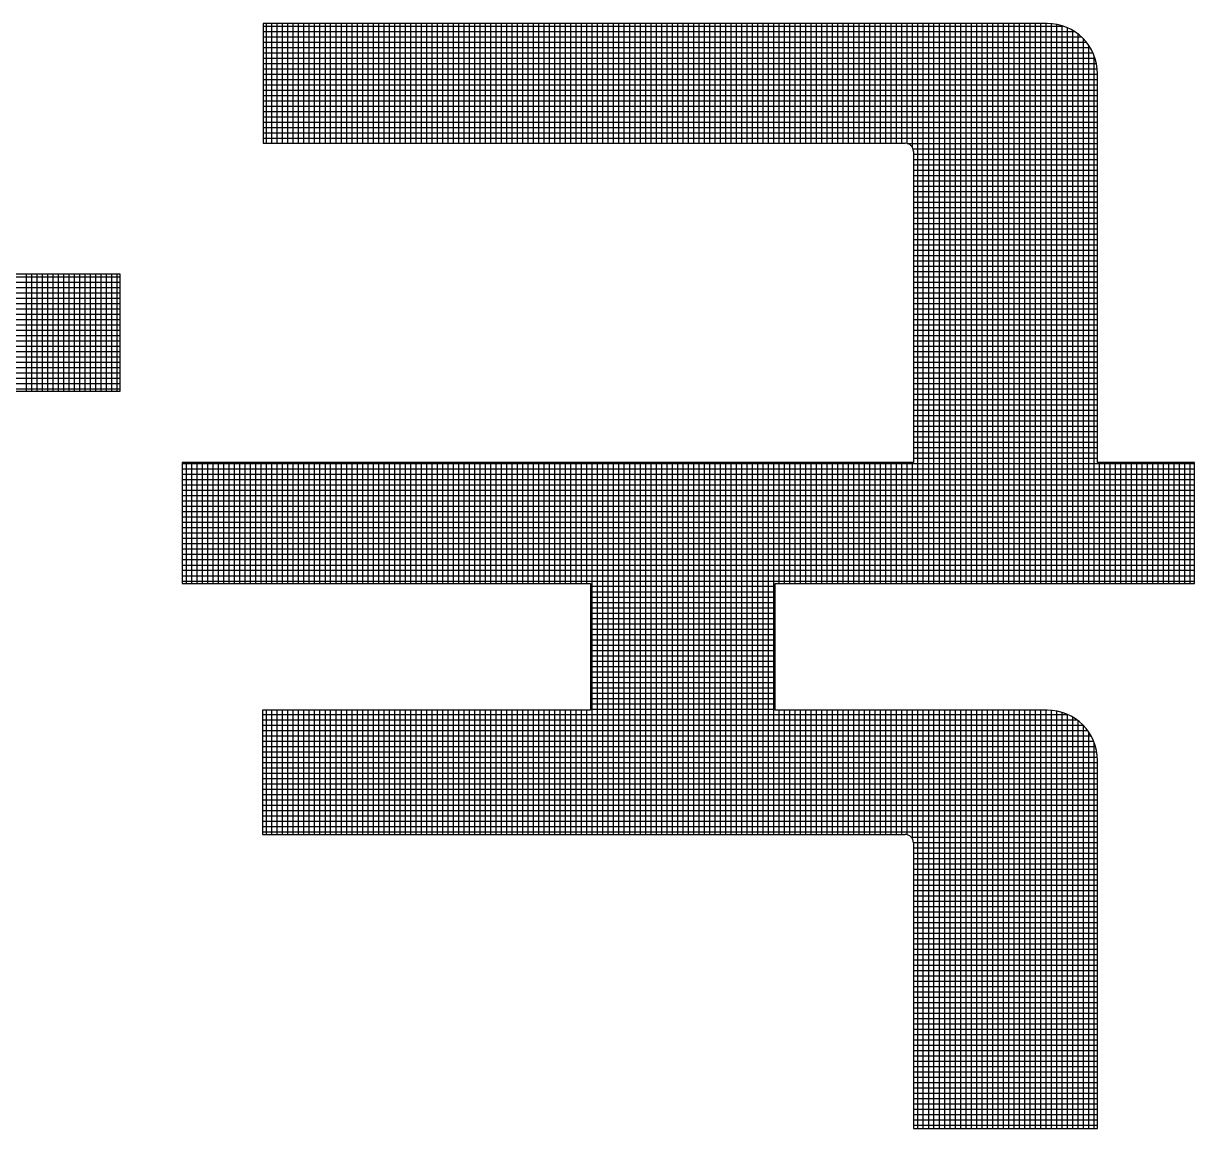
# Model space of a CAD drawing. Header units: inches. Extents: x 0 to 841, y 0 to 594.
# Drawn here: x 707.125 to 710.934, y 102.36 to 105.956 of the extents above; entities that cross this region are included whole.
import ezdxf

# ---------------------------------------------------------------- set-up
doc = ezdxf.new("R2010")
doc.units = ezdxf.units.IN
doc.header["$MEASUREMENT"] = 0
doc.layers.add('BG 한국지역난방기술주식회사 CI', color=7, linetype='Continuous')

msp = doc.modelspace()

# ---------------------------------------------------------------- linework, layer by layer
at = {"layer": 'BG 한국지역난방기술주식회사 CI', "color": 7, "linetype": 'Continuous', "lineweight": 25}
for p, q in [((707.9047, 105.9561), (707.9047, 105.5663)), ((710.4546, 105.9561), (707.9047, 105.9561)), ((707.9047, 105.9475), (710.5069, 105.9475)), ((707.9047, 105.9302), (710.5431, 105.9302)), ((707.9161, 105.5663), (707.9161, 105.9561)), ((707.9334, 105.5663), (707.9334, 105.9561)), ((707.9508, 105.5663), (707.9508, 105.9561)), ((707.9682, 105.5663), (707.9682, 105.9561)), ((707.9855, 105.5663), (707.9855, 105.9561)), ((708.0029, 105.5663), (708.0029, 105.9561)), ((708.0203, 105.5663), (708.0203, 105.9561)), ((708.0376, 105.5663), (708.0376, 105.9561)), ((708.055, 105.5663), (708.055, 105.9561)), ((708.0723, 105.5663), (708.0723, 105.9561)), ((708.0897, 105.5663), (708.0897, 105.9561)), ((708.1071, 105.5663), (708.1071, 105.9561)), ((708.1244, 105.5663), (708.1244, 105.9561)), ((708.1418, 105.5663), (708.1418, 105.9561)), ((708.1592, 105.5663), (708.1592, 105.9561)), ((708.1765, 105.5663), (708.1765, 105.9561)), ((708.1939, 105.5663), (708.1939, 105.9561)), ((708.2113, 105.5663), (708.2113, 105.9561)), ((708.2286, 105.5663), (708.2286, 105.9561)), ((708.246, 105.5663), (708.246, 105.9561)), ((708.2634, 105.5663), (708.2634, 105.9561)), ((708.2807, 105.5663), (708.2807, 105.9561)), ((708.2981, 105.5663), (708.2981, 105.9561)), ((708.3155, 105.5663), (708.3155, 105.9561)), ((708.3328, 105.5663), (708.3328, 105.9561)), ((708.3502, 105.5663), (708.3502, 105.9561)), ((708.3675, 105.5663), (708.3675, 105.9561)), ((708.3849, 105.5663), (708.3849, 105.9561)), ((708.4023, 105.5663), (708.4023, 105.9561)), ((708.4196, 105.5663), (708.4196, 105.9561)), ((708.437, 105.5663), (708.437, 105.9561)), ((708.4544, 105.5663), (708.4544, 105.9561)), ((708.4717, 105.5663), (708.4717, 105.9561)), ((708.4891, 105.5663), (708.4891, 105.9561)), ((708.5065, 105.5663), (708.5065, 105.9561)), ((708.5238, 105.5663), (708.5238, 105.9561)), ((708.5412, 105.5663), (708.5412, 105.9561)), ((708.5586, 105.5663), (708.5586, 105.9561)), ((708.5759, 105.5663), (708.5759, 105.9561)), ((708.5933, 105.5663), (708.5933, 105.9561)), ((708.6106, 105.5663), (708.6106, 105.9561)), ((708.628, 105.5663), (708.628, 105.9561)), ((708.6454, 105.5663), (708.6454, 105.9561)), ((708.6627, 105.5663), (708.6627, 105.9561)), ((708.6801, 105.5663), (708.6801, 105.9561)), ((708.6975, 105.5663), (708.6975, 105.9561)), ((708.7148, 105.5663), (708.7148, 105.9561)), ((708.7322, 105.5663), (708.7322, 105.9561)), ((708.7496, 105.5663), (708.7496, 105.9561)), ((708.7669, 105.5663), (708.7669, 105.9561)), ((708.7843, 105.5663), (708.7843, 105.9561)), ((708.8017, 105.5663), (708.8017, 105.9561)), ((708.819, 105.5663), (708.819, 105.9561)), ((708.8364, 105.5663), (708.8364, 105.9561)), ((708.8537, 105.5663), (708.8537, 105.9561)), ((708.8711, 105.5663), (708.8711, 105.9561)), ((708.8885, 105.5663), (708.8885, 105.9561)), ((708.9058, 105.5663), (708.9058, 105.9561)), ((708.9232, 105.5663), (708.9232, 105.9561)), ((708.9406, 105.5663), (708.9406, 105.9561)), ((708.9579, 105.5663), (708.9579, 105.9561)), ((708.9753, 105.5663), (708.9753, 105.9561)), ((708.9927, 105.5663), (708.9927, 105.9561)), ((709.01, 105.5663), (709.01, 105.9561)), ((709.0274, 105.5663), (709.0274, 105.9561)), ((709.0448, 105.5663), (709.0448, 105.9561)), ((709.0621, 105.5663), (709.0621, 105.9561)), ((709.0795, 105.5663), (709.0795, 105.9561)), ((709.0969, 105.5663), (709.0969, 105.9561)), ((709.1142, 105.5663), (709.1142, 105.9561)), ((709.1316, 105.5663), (709.1316, 105.9561)), ((709.1489, 105.5663), (709.1489, 105.9561)), ((709.1663, 105.5663), (709.1663, 105.9561)), ((709.1837, 105.5663), (709.1837, 105.9561)), ((709.201, 105.5663), (709.201, 105.9561)), ((709.2184, 105.5663), (709.2184, 105.9561)), ((709.2358, 105.5663), (709.2358, 105.9561)), ((709.2531, 105.5663), (709.2531, 105.9561)), ((709.2705, 105.5663), (709.2705, 105.9561)), ((709.2879, 105.5663), (709.2879, 105.9561)), ((709.3052, 105.5663), (709.3052, 105.9561)), ((709.3226, 105.5663), (709.3226, 105.9561)), ((709.34, 105.5663), (709.34, 105.9561)), ((709.3573, 105.5663), (709.3573, 105.9561)), ((709.3747, 105.5663), (709.3747, 105.9561)), ((709.392, 105.5663), (709.392, 105.9561)), ((709.4094, 105.5663), (709.4094, 105.9561)), ((709.4268, 105.5663), (709.4268, 105.9561)), ((709.4441, 105.5663), (709.4441, 105.9561)), ((709.4615, 105.5663), (709.4615, 105.9561)), ((709.4789, 105.5663), (709.4789, 105.9561)), ((709.4962, 105.5663), (709.4962, 105.9561)), ((709.5136, 105.5663), (709.5136, 105.9561)), ((709.531, 105.5663), (709.531, 105.9561)), ((709.5483, 105.5663), (709.5483, 105.9561)), ((709.5657, 105.5663), (709.5657, 105.9561)), ((709.5831, 105.5663), (709.5831, 105.9561)), ((709.6004, 105.5663), (709.6004, 105.9561)), ((709.6178, 105.5663), (709.6178, 105.9561)), ((709.6352, 105.5663), (709.6352, 105.9561)), ((709.6525, 105.5663), (709.6525, 105.9561)), ((709.6699, 105.5663), (709.6699, 105.9561)), ((709.6872, 105.5663), (709.6872, 105.9561)), ((709.7046, 105.5663), (709.7046, 105.9561)), ((709.722, 105.5663), (709.722, 105.9561)), ((709.7393, 105.5663), (709.7393, 105.9561)), ((709.7567, 105.5663), (709.7567, 105.9561)), ((709.7741, 105.5663), (709.7741, 105.9561)), ((709.7914, 105.5663), (709.7914, 105.9561)), ((709.8088, 105.5663), (709.8088, 105.9561)), ((709.8262, 105.5663), (709.8262, 105.9561)), ((709.8435, 105.5663), (709.8435, 105.9561)), ((709.8609, 105.5663), (709.8609, 105.9561)), ((709.8783, 105.5663), (709.8783, 105.9561)), ((709.8956, 105.5663), (709.8956, 105.9561)), ((709.913, 105.5663), (709.913, 105.9561)), ((709.9303, 105.5663), (709.9303, 105.9561)), ((709.9477, 105.5663), (709.9477, 105.9561)), ((709.9651, 105.5663), (709.9651, 105.9561)), ((709.9824, 105.5663), (709.9824, 105.9561)), ((709.9998, 105.5653), (709.9998, 105.9561)), ((710.0172, 105.5507), (710.0172, 105.9561)), ((710.0345, 104.1331), (710.0345, 105.9561)), ((710.0519, 104.1331), (710.0519, 105.9561)), ((710.0693, 104.1331), (710.0693, 105.9561)), ((710.0866, 104.1331), (710.0866, 105.9561)), ((710.104, 104.1331), (710.104, 105.9561)), ((710.1214, 104.1331), (710.1214, 105.9561)), ((710.1387, 104.1331), (710.1387, 105.9561)), ((710.1561, 104.1331), (710.1561, 105.9561)), ((710.1735, 104.1331), (710.1735, 105.9561)), ((710.1908, 104.1331), (710.1908, 105.9561)), ((710.2082, 104.1331), (710.2082, 105.9561)), ((710.2255, 104.1331), (710.2255, 105.9561)), ((710.2429, 104.1331), (710.2429, 105.9561)), ((710.2603, 104.1331), (710.2603, 105.9561)), ((710.2776, 104.1331), (710.2776, 105.9561)), ((710.295, 104.1331), (710.295, 105.9561)), ((710.3124, 104.1331), (710.3124, 105.9561)), ((710.3297, 104.1331), (710.3297, 105.9561)), ((710.3471, 104.1331), (710.3471, 105.9561)), ((710.3645, 104.1331), (710.3645, 105.9561)), ((710.3818, 104.1331), (710.3818, 105.9561)), ((710.3992, 104.1331), (710.3992, 105.9561)), ((710.4166, 104.1331), (710.4166, 105.9561)), ((710.4339, 104.1331), (710.4339, 105.9561)), ((710.4513, 104.1331), (710.4513, 105.9561)), ((710.4686, 104.1331), (710.4686, 105.9555)), ((710.486, 104.1331), (710.486, 105.9531)), ((710.5034, 104.1331), (710.5034, 105.9487)), ((710.5207, 104.1331), (710.5207, 105.9422)), ((710.5381, 104.1331), (710.5381, 105.9333)), ((707.9047, 105.9128), (710.5657, 105.9128)), ((707.9047, 105.8955), (710.582, 105.8955)), ((710.5555, 104.1331), (710.5555, 105.9214)), ((710.5728, 104.1331), (710.5728, 105.9058)), ((707.9047, 105.8781), (710.5943, 105.8781)), ((707.9047, 105.8607), (710.6036, 105.8607)), ((710.5902, 104.1331), (710.5902, 105.8844)), ((707.9047, 105.8434), (710.6104, 105.8434)), ((707.9047, 105.826), (710.6151, 105.826)), ((710.6076, 104.1331), (710.6076, 105.8514)), ((707.9047, 105.8086), (710.6178, 105.8086)), ((707.9047, 105.7913), (710.6187, 105.7913)), ((710.6187, 104.5269), (710.6187, 105.792)), ((707.9047, 105.7739), (710.6187, 105.7739)), ((707.9047, 105.7565), (710.6187, 105.7565)), ((707.9047, 105.7392), (710.6187, 105.7392)), ((707.9047, 105.7218), (710.6187, 105.7218)), ((707.9047, 105.7044), (710.6187, 105.7044)), ((707.9047, 105.6871), (710.6187, 105.6871)), ((707.9047, 105.6697), (710.6187, 105.6697)), ((707.9047, 105.6523), (710.6187, 105.6523)), ((707.9047, 105.635), (710.6187, 105.635)), ((707.9047, 105.6176), (710.6187, 105.6176)), ((707.9047, 105.6003), (710.6187, 105.6003)), ((707.9047, 105.5829), (710.6187, 105.5829)), ((707.9047, 105.5663), (709.9925, 105.5663)), ((709.9989, 105.5655), (710.6187, 105.5655)), ((710.0182, 105.5482), (710.6187, 105.5482)), ((710.0198, 105.539), (710.0198, 104.5269)), ((710.0198, 105.5308), (710.6187, 105.5308)), ((710.0198, 105.5134), (710.6187, 105.5134)), ((710.0198, 105.4961), (710.6187, 105.4961)), ((710.0198, 105.4787), (710.6187, 105.4787)), ((710.0198, 105.4613), (710.6187, 105.4613)), ((710.0198, 105.444), (710.6187, 105.444)), ((710.0198, 105.4266), (710.6187, 105.4266)), ((710.0198, 105.4092), (710.6187, 105.4092)), ((710.0198, 105.3919), (710.6187, 105.3919)), ((710.0198, 105.3745), (710.6187, 105.3745)), ((710.0198, 105.3572), (710.6187, 105.3572)), ((710.0198, 105.3398), (710.6187, 105.3398)), ((710.0198, 105.3224), (710.6187, 105.3224)), ((710.0198, 105.3051), (710.6187, 105.3051)), ((710.0198, 105.2877), (710.6187, 105.2877)), ((710.0198, 105.2703), (710.6187, 105.2703)), ((710.0198, 105.253), (710.6187, 105.253)), ((710.0198, 105.2356), (710.6187, 105.2356)), ((710.0198, 105.2182), (710.6187, 105.2182)), ((710.0198, 105.2009), (710.6187, 105.2009)), ((710.0198, 105.1835), (710.6187, 105.1835)), ((710.0198, 105.1661), (710.6187, 105.1661)), ((706.3259, 105.1314), (707.4386, 105.1314)), ((706.9219, 105.141), (707.4386, 105.141)), ((707.1347, 104.7578), (707.1347, 105.141)), ((707.152, 104.7578), (707.152, 105.141)), ((707.1694, 104.7578), (707.1694, 105.141)), ((707.1868, 104.7578), (707.1868, 105.141)), ((707.2041, 104.7578), (707.2041, 105.141)), ((707.2215, 104.7578), (707.2215, 105.141)), ((707.2389, 104.7578), (707.2389, 105.141)), ((707.2562, 104.7578), (707.2562, 105.141)), ((707.2736, 104.7578), (707.2736, 105.141)), ((707.2909, 104.7578), (707.2909, 105.141)), ((707.3083, 104.7578), (707.3083, 105.141)), ((707.3257, 104.7578), (707.3257, 105.141)), ((707.343, 104.7578), (707.343, 105.141)), ((707.3604, 104.7578), (707.3604, 105.141)), ((707.3778, 104.7578), (707.3778, 105.141)), ((707.3951, 104.7578), (707.3951, 105.141)), ((707.4125, 104.7578), (707.4125, 105.141)), ((707.4299, 104.7578), (707.4299, 105.141)), ((707.4386, 105.141), (707.4386, 104.7578)), ((710.0198, 105.1488), (710.6187, 105.1488)), ((710.0198, 105.1314), (710.6187, 105.1314)), ((706.3259, 105.1141), (707.4386, 105.1141)), ((706.3259, 105.0967), (707.4386, 105.0967)), ((710.0198, 105.1141), (710.6187, 105.1141)), ((710.0198, 105.0967), (710.6187, 105.0967)), ((706.3259, 105.0793), (707.4386, 105.0793)), ((706.3259, 105.062), (707.4386, 105.062)), ((710.0198, 105.0793), (710.6187, 105.0793)), ((710.0198, 105.062), (710.6187, 105.062)), ((706.3259, 105.0446), (707.4386, 105.0446)), ((706.3259, 105.0272), (707.4386, 105.0272)), ((710.0198, 105.0446), (710.6187, 105.0446)), ((710.0198, 105.0272), (710.6187, 105.0272)), ((706.3259, 105.0099), (707.4386, 105.0099)), ((706.3259, 104.9925), (707.4386, 104.9925)), ((710.0198, 105.0099), (710.6187, 105.0099)), ((710.0198, 104.9925), (710.6187, 104.9925)), ((706.3259, 104.9751), (707.4386, 104.9751)), ((706.3259, 104.9578), (707.4386, 104.9578)), ((706.3259, 104.9404), (707.4386, 104.9404)), ((710.0198, 104.9751), (710.6187, 104.9751)), ((710.0198, 104.9578), (710.6187, 104.9578)), ((710.0198, 104.9404), (710.6187, 104.9404)), ((706.3259, 104.923), (707.4386, 104.923)), ((706.3259, 104.9057), (707.4386, 104.9057)), ((710.0198, 104.923), (710.6187, 104.923)), ((710.0198, 104.9057), (710.6187, 104.9057)), ((706.3259, 104.8883), (707.4386, 104.8883)), ((706.3259, 104.8709), (707.4386, 104.8709)), ((710.0198, 104.8883), (710.6187, 104.8883)), ((710.0198, 104.8709), (710.6187, 104.8709)), ((706.3259, 104.8536), (707.4386, 104.8536)), ((706.3259, 104.8362), (707.4386, 104.8362)), ((710.0198, 104.8536), (710.6187, 104.8536)), ((710.0198, 104.8362), (710.6187, 104.8362)), ((706.3259, 104.8189), (707.4386, 104.8189)), ((706.3259, 104.8015), (707.4386, 104.8015)), ((710.0198, 104.8189), (710.6187, 104.8189)), ((710.0198, 104.8015), (710.6187, 104.8015)), ((706.3259, 104.7841), (707.4386, 104.7841)), ((706.3259, 104.7668), (707.4386, 104.7668)), ((707.4386, 104.7578), (706.9219, 104.7578)), ((710.0198, 104.7841), (710.6187, 104.7841)), ((710.0198, 104.7668), (710.6187, 104.7668)), ((710.0198, 104.7494), (710.6187, 104.7494)), ((710.0198, 104.732), (710.6187, 104.732)), ((710.0198, 104.7147), (710.6187, 104.7147)), ((710.0198, 104.6973), (710.6187, 104.6973)), ((710.0198, 104.6799), (710.6187, 104.6799)), ((710.0198, 104.6626), (710.6187, 104.6626)), ((710.0198, 104.6452), (710.6187, 104.6452)), ((710.0198, 104.6278), (710.6187, 104.6278)), ((710.0198, 104.6105), (710.6187, 104.6105)), ((710.0198, 104.5931), (710.6187, 104.5931)), ((710.0198, 104.5757), (710.6187, 104.5757)), ((710.0198, 104.5584), (710.6187, 104.5584)), ((710.0198, 104.5269), (707.641, 104.5269)), ((707.641, 104.5269), (707.641, 104.1331)), ((707.641, 104.5237), (710.9341, 104.5237)), ((707.6556, 104.1331), (707.6556, 104.5269)), ((707.673, 104.1331), (707.673, 104.5269)), ((707.6903, 104.1331), (707.6903, 104.5269)), ((707.7077, 104.1331), (707.7077, 104.5269)), ((707.7251, 104.1331), (707.7251, 104.5269)), ((707.7424, 104.1331), (707.7424, 104.5269)), ((707.7598, 104.1331), (707.7598, 104.5269)), ((707.7772, 104.1331), (707.7772, 104.5269)), ((707.7945, 104.1331), (707.7945, 104.5269)), ((707.8119, 104.1331), (707.8119, 104.5269)), ((707.8292, 104.1331), (707.8292, 104.5269)), ((707.8466, 104.1331), (707.8466, 104.5269)), ((707.864, 104.1331), (707.864, 104.5269)), ((707.8813, 104.1331), (707.8813, 104.5269)), ((707.8987, 104.1331), (707.8987, 104.5269)), ((707.9161, 104.1331), (707.9161, 104.5269)), ((707.9334, 104.1331), (707.9334, 104.5269)), ((707.9508, 104.1331), (707.9508, 104.5269)), ((707.9682, 104.1331), (707.9682, 104.5269)), ((707.9855, 104.1331), (707.9855, 104.5269)), ((708.0029, 104.1331), (708.0029, 104.5269)), ((708.0203, 104.1331), (708.0203, 104.5269)), ((708.0376, 104.1331), (708.0376, 104.5269)), ((708.055, 104.1331), (708.055, 104.5269)), ((708.0723, 104.1331), (708.0723, 104.5269)), ((708.0897, 104.1331), (708.0897, 104.5269)), ((708.1071, 104.1331), (708.1071, 104.5269)), ((708.1244, 104.1331), (708.1244, 104.5269)), ((708.1418, 104.1331), (708.1418, 104.5269)), ((708.1592, 104.1331), (708.1592, 104.5269)), ((708.1765, 104.1331), (708.1765, 104.5269)), ((708.1939, 104.1331), (708.1939, 104.5269)), ((708.2113, 104.1331), (708.2113, 104.5269)), ((708.2286, 104.1331), (708.2286, 104.5269)), ((708.246, 104.1331), (708.246, 104.5269)), ((708.2634, 104.1331), (708.2634, 104.5269)), ((708.2807, 104.1331), (708.2807, 104.5269)), ((708.2981, 104.1331), (708.2981, 104.5269)), ((708.3155, 104.1331), (708.3155, 104.5269)), ((708.3328, 104.1331), (708.3328, 104.5269)), ((708.3502, 104.1331), (708.3502, 104.5269)), ((708.3675, 104.1331), (708.3675, 104.5269)), ((708.3849, 104.1331), (708.3849, 104.5269)), ((708.4023, 104.1331), (708.4023, 104.5269)), ((708.4196, 104.1331), (708.4196, 104.5269)), ((708.437, 104.1331), (708.437, 104.5269)), ((708.4544, 104.1331), (708.4544, 104.5269)), ((708.4717, 104.1331), (708.4717, 104.5269)), ((708.4891, 104.1331), (708.4891, 104.5269)), ((708.5065, 104.1331), (708.5065, 104.5269)), ((708.5238, 104.1331), (708.5238, 104.5269)), ((708.5412, 104.1331), (708.5412, 104.5269)), ((708.5586, 104.1331), (708.5586, 104.5269)), ((708.5759, 104.1331), (708.5759, 104.5269)), ((708.5933, 104.1331), (708.5933, 104.5269)), ((708.6106, 104.1331), (708.6106, 104.5269)), ((708.628, 104.1331), (708.628, 104.5269)), ((708.6454, 104.1331), (708.6454, 104.5269)), ((708.6627, 104.1331), (708.6627, 104.5269)), ((708.6801, 104.1331), (708.6801, 104.5269)), ((708.6975, 104.1331), (708.6975, 104.5269)), ((708.7148, 104.1331), (708.7148, 104.5269)), ((708.7322, 104.1331), (708.7322, 104.5269)), ((708.7496, 104.1331), (708.7496, 104.5269)), ((708.7669, 104.1331), (708.7669, 104.5269)), ((708.7843, 104.1331), (708.7843, 104.5269)), ((708.8017, 104.1331), (708.8017, 104.5269)), ((708.819, 104.1331), (708.819, 104.5269)), ((708.8364, 104.1331), (708.8364, 104.5269)), ((708.8537, 104.1331), (708.8537, 104.5269)), ((708.8711, 104.1331), (708.8711, 104.5269)), ((708.8885, 104.1331), (708.8885, 104.5269)), ((708.9058, 104.1331), (708.9058, 104.5269)), ((708.9232, 104.1331), (708.9232, 104.5269)), ((708.9406, 104.1331), (708.9406, 104.5269)), ((708.9579, 104.1331), (708.9579, 104.5269)), ((708.9753, 103.3169), (708.9753, 104.5269)), ((708.9927, 103.3169), (708.9927, 104.5269)), ((709.01, 103.3169), (709.01, 104.5269)), ((709.0274, 103.3169), (709.0274, 104.5269)), ((709.0448, 103.3169), (709.0448, 104.5269)), ((709.0621, 103.3169), (709.0621, 104.5269)), ((709.0795, 103.3169), (709.0795, 104.5269)), ((709.0969, 103.3169), (709.0969, 104.5269)), ((709.1142, 103.3169), (709.1142, 104.5269)), ((709.1316, 103.3169), (709.1316, 104.5269)), ((709.1489, 103.3169), (709.1489, 104.5269)), ((709.1663, 103.3169), (709.1663, 104.5269)), ((709.1837, 103.3169), (709.1837, 104.5269)), ((709.201, 103.3169), (709.201, 104.5269)), ((709.2184, 103.3169), (709.2184, 104.5269)), ((709.2358, 103.3169), (709.2358, 104.5269)), ((709.2531, 103.3169), (709.2531, 104.5269)), ((709.2705, 103.3169), (709.2705, 104.5269)), ((709.2879, 103.3169), (709.2879, 104.5269)), ((709.3052, 103.3169), (709.3052, 104.5269)), ((709.3226, 103.3169), (709.3226, 104.5269)), ((709.34, 103.3169), (709.34, 104.5269)), ((709.3573, 103.3169), (709.3573, 104.5269)), ((709.3747, 103.3169), (709.3747, 104.5269)), ((709.392, 103.3169), (709.392, 104.5269)), ((709.4094, 103.3169), (709.4094, 104.5269)), ((709.4268, 103.3169), (709.4268, 104.5269)), ((709.4441, 103.3169), (709.4441, 104.5269)), ((709.4615, 103.3169), (709.4615, 104.5269)), ((709.4789, 103.3169), (709.4789, 104.5269)), ((709.4962, 103.3169), (709.4962, 104.5269)), ((709.5136, 103.3169), (709.5136, 104.5269)), ((709.531, 103.3169), (709.531, 104.5269)), ((709.5483, 103.3169), (709.5483, 104.5269)), ((709.5657, 103.3169), (709.5657, 104.5269)), ((709.5831, 104.1331), (709.5831, 104.5269)), ((709.6004, 104.1331), (709.6004, 104.5269)), ((709.6178, 104.1331), (709.6178, 104.5269)), ((709.6352, 104.1331), (709.6352, 104.5269)), ((709.6525, 104.1331), (709.6525, 104.5269)), ((709.6699, 104.1331), (709.6699, 104.5269)), ((709.6872, 104.1331), (709.6872, 104.5269)), ((709.7046, 104.1331), (709.7046, 104.5269)), ((709.722, 104.1331), (709.722, 104.5269)), ((709.7393, 104.1331), (709.7393, 104.5269)), ((709.7567, 104.1331), (709.7567, 104.5269)), ((709.7741, 104.1331), (709.7741, 104.5269)), ((709.7914, 104.1331), (709.7914, 104.5269)), ((709.8088, 104.1331), (709.8088, 104.5269)), ((709.8262, 104.1331), (709.8262, 104.5269)), ((709.8435, 104.1331), (709.8435, 104.5269)), ((709.8609, 104.1331), (709.8609, 104.5269)), ((709.8783, 104.1331), (709.8783, 104.5269)), ((709.8956, 104.1331), (709.8956, 104.5269)), ((709.913, 104.1331), (709.913, 104.5269)), ((709.9303, 104.1331), (709.9303, 104.5269)), ((709.9477, 104.1331), (709.9477, 104.5269)), ((709.9651, 104.1331), (709.9651, 104.5269)), ((709.9824, 104.1331), (709.9824, 104.5269)), ((709.9998, 104.1331), (709.9998, 104.5269)), ((710.0172, 104.1331), (710.0172, 104.5269)), ((710.0198, 104.541), (710.6187, 104.541)), ((710.9341, 104.5269), (710.6187, 104.5269)), ((710.6249, 104.1331), (710.6249, 104.5269)), ((710.6423, 104.1331), (710.6423, 104.5269)), ((710.6597, 104.1331), (710.6597, 104.5269)), ((710.677, 104.1331), (710.677, 104.5269)), ((710.6944, 104.1331), (710.6944, 104.5269)), ((710.7118, 104.1331), (710.7118, 104.5269)), ((710.7291, 104.1331), (710.7291, 104.5269)), ((710.7465, 104.1331), (710.7465, 104.5269)), ((710.7638, 104.1331), (710.7638, 104.5269)), ((710.7812, 104.1331), (710.7812, 104.5269)), ((710.7986, 104.1331), (710.7986, 104.5269)), ((710.8159, 104.1331), (710.8159, 104.5269)), ((710.8333, 104.1331), (710.8333, 104.5269)), ((710.8507, 104.1331), (710.8507, 104.5269)), ((710.868, 104.1331), (710.868, 104.5269)), ((710.8854, 104.1331), (710.8854, 104.5269)), ((710.9028, 104.1331), (710.9028, 104.5269)), ((710.9201, 104.1331), (710.9201, 104.5269)), ((710.9341, 104.1331), (710.9341, 104.5269)), ((707.641, 104.5063), (710.9341, 104.5063)), ((707.641, 104.4889), (710.9341, 104.4889)), ((707.641, 104.4716), (710.9341, 104.4716)), ((707.641, 104.4542), (710.9341, 104.4542)), ((707.641, 104.4368), (710.9341, 104.4368)), ((707.641, 104.4195), (710.9341, 104.4195)), ((707.641, 104.4021), (710.9341, 104.4021)), ((707.641, 104.3847), (710.9341, 104.3847)), ((707.641, 104.3674), (710.9341, 104.3674)), ((707.641, 104.35), (710.9341, 104.35)), ((707.641, 104.3326), (710.9341, 104.3326)), ((707.641, 104.3153), (710.9341, 104.3153)), ((707.641, 104.2979), (710.9341, 104.2979)), ((707.641, 104.2806), (710.9341, 104.2806)), ((707.641, 104.2632), (710.9341, 104.2632)), ((707.641, 104.2458), (710.9341, 104.2458)), ((707.641, 104.2285), (710.9341, 104.2285)), ((707.641, 104.2111), (710.9341, 104.2111)), ((707.641, 104.1937), (710.9341, 104.1937)), ((707.641, 104.1764), (710.9341, 104.1764)), ((707.641, 104.159), (710.9341, 104.159)), ((707.641, 104.1416), (710.9341, 104.1416)), ((707.641, 104.1331), (708.9698, 104.1331)), ((708.9698, 104.1331), (708.9698, 103.7216)), ((708.9698, 104.1243), (709.5702, 104.1243)), ((708.9698, 104.1069), (709.5702, 104.1069)), ((709.5702, 103.7216), (709.5702, 104.1331)), ((709.5702, 104.1331), (710.9341, 104.1331)), ((708.9698, 104.0895), (709.5702, 104.0895)), ((708.9698, 104.0722), (709.5702, 104.0722)), ((708.9698, 104.0548), (709.5702, 104.0548)), ((708.9698, 104.0375), (709.5702, 104.0375)), ((708.9698, 104.0201), (709.5702, 104.0201)), ((708.9698, 104.0027), (709.5702, 104.0027)), ((708.9698, 103.9854), (709.5702, 103.9854)), ((708.9698, 103.968), (709.5702, 103.968)), ((708.9698, 103.9506), (709.5702, 103.9506)), ((708.9698, 103.9333), (709.5702, 103.9333)), ((708.9698, 103.9159), (709.5702, 103.9159)), ((708.9698, 103.8985), (709.5702, 103.8985)), ((708.9698, 103.8812), (709.5702, 103.8812)), ((708.9698, 103.8638), (709.5702, 103.8638)), ((708.9698, 103.8464), (709.5702, 103.8464)), ((708.9698, 103.8291), (709.5702, 103.8291)), ((708.9698, 103.8117), (709.5702, 103.8117)), ((708.9698, 103.7943), (709.5702, 103.7943)), ((708.9698, 103.777), (709.5702, 103.777)), ((708.9698, 103.7596), (709.5702, 103.7596)), ((708.9698, 103.7216), (707.9032, 103.7216)), ((707.9032, 103.7216), (707.9032, 103.3169)), ((707.9161, 103.3169), (707.9161, 103.7216)), ((707.9334, 103.3169), (707.9334, 103.7216)), ((707.9508, 103.3169), (707.9508, 103.7216)), ((707.9682, 103.3169), (707.9682, 103.7216)), ((707.9855, 103.3169), (707.9855, 103.7216)), ((708.0029, 103.3169), (708.0029, 103.7216)), ((708.0203, 103.3169), (708.0203, 103.7216)), ((708.0376, 103.3169), (708.0376, 103.7216)), ((708.055, 103.3169), (708.055, 103.7216)), ((708.0723, 103.3169), (708.0723, 103.7216)), ((708.0897, 103.3169), (708.0897, 103.7216)), ((708.1071, 103.3169), (708.1071, 103.7216)), ((708.1244, 103.3169), (708.1244, 103.7216)), ((708.1418, 103.3169), (708.1418, 103.7216)), ((708.1592, 103.3169), (708.1592, 103.7216)), ((708.1765, 103.3169), (708.1765, 103.7216)), ((708.1939, 103.3169), (708.1939, 103.7216)), ((708.2113, 103.3169), (708.2113, 103.7216)), ((708.2286, 103.3169), (708.2286, 103.7216)), ((708.246, 103.3169), (708.246, 103.7216)), ((708.2634, 103.3169), (708.2634, 103.7216)), ((708.2807, 103.3169), (708.2807, 103.7216)), ((708.2981, 103.3169), (708.2981, 103.7216)), ((708.3155, 103.3169), (708.3155, 103.7216)), ((708.3328, 103.3169), (708.3328, 103.7216)), ((708.3502, 103.3169), (708.3502, 103.7216)), ((708.3675, 103.3169), (708.3675, 103.7216)), ((708.3849, 103.3169), (708.3849, 103.7216)), ((708.4023, 103.3169), (708.4023, 103.7216)), ((708.4196, 103.3169), (708.4196, 103.7216)), ((708.437, 103.3169), (708.437, 103.7216)), ((708.4544, 103.3169), (708.4544, 103.7216)), ((708.4717, 103.3169), (708.4717, 103.7216)), ((708.4891, 103.3169), (708.4891, 103.7216)), ((708.5065, 103.3169), (708.5065, 103.7216)), ((708.5238, 103.3169), (708.5238, 103.7216)), ((708.5412, 103.3169), (708.5412, 103.7216)), ((708.5586, 103.3169), (708.5586, 103.7216)), ((708.5759, 103.3169), (708.5759, 103.7216)), ((708.5933, 103.3169), (708.5933, 103.7216)), ((708.6106, 103.3169), (708.6106, 103.7216)), ((708.628, 103.3169), (708.628, 103.7216)), ((708.6454, 103.3169), (708.6454, 103.7216)), ((708.6627, 103.3169), (708.6627, 103.7216)), ((708.6801, 103.3169), (708.6801, 103.7216)), ((708.6975, 103.3169), (708.6975, 103.7216)), ((708.7148, 103.3169), (708.7148, 103.7216)), ((708.7322, 103.3169), (708.7322, 103.7216)), ((708.7496, 103.3169), (708.7496, 103.7216)), ((708.7669, 103.3169), (708.7669, 103.7216)), ((708.7843, 103.3169), (708.7843, 103.7216)), ((708.8017, 103.3169), (708.8017, 103.7216)), ((708.819, 103.3169), (708.819, 103.7216)), ((708.8364, 103.3169), (708.8364, 103.7216)), ((708.8537, 103.3169), (708.8537, 103.7216)), ((708.8711, 103.3169), (708.8711, 103.7216)), ((708.8885, 103.3169), (708.8885, 103.7216)), ((708.9058, 103.3169), (708.9058, 103.7216)), ((708.9232, 103.3169), (708.9232, 103.7216)), ((708.9406, 103.3169), (708.9406, 103.7216)), ((708.9579, 103.3169), (708.9579, 103.7216)), ((708.9698, 103.7423), (709.5702, 103.7423)), ((708.9698, 103.7249), (709.5702, 103.7249)), ((710.4546, 103.7216), (709.5702, 103.7216)), ((709.5831, 103.3169), (709.5831, 103.7216)), ((709.6004, 103.3169), (709.6004, 103.7216)), ((709.6178, 103.3169), (709.6178, 103.7216)), ((709.6352, 103.3169), (709.6352, 103.7216)), ((709.6525, 103.3169), (709.6525, 103.7216)), ((709.6699, 103.3169), (709.6699, 103.7216)), ((709.6872, 103.3169), (709.6872, 103.7216)), ((709.7046, 103.3169), (709.7046, 103.7216)), ((709.722, 103.3169), (709.722, 103.7216)), ((709.7393, 103.3169), (709.7393, 103.7216)), ((709.7567, 103.3169), (709.7567, 103.7216)), ((709.7741, 103.3169), (709.7741, 103.7216)), ((709.7914, 103.3169), (709.7914, 103.7216)), ((709.8088, 103.3169), (709.8088, 103.7216)), ((709.8262, 103.3169), (709.8262, 103.7216)), ((709.8435, 103.3169), (709.8435, 103.7216)), ((709.8609, 103.3169), (709.8609, 103.7216)), ((709.8783, 103.3169), (709.8783, 103.7216)), ((709.8956, 103.3169), (709.8956, 103.7216)), ((709.913, 103.3169), (709.913, 103.7216)), ((709.9303, 103.3169), (709.9303, 103.7216)), ((709.9477, 103.3169), (709.9477, 103.7216)), ((709.9651, 103.3169), (709.9651, 103.7216)), ((709.9824, 103.3169), (709.9824, 103.7216)), ((709.9998, 103.3159), (709.9998, 103.7216)), ((710.0172, 103.3013), (710.0172, 103.7216)), ((710.0345, 102.3597), (710.0345, 103.7216)), ((710.0519, 102.3597), (710.0519, 103.7216)), ((710.0693, 102.3597), (710.0693, 103.7216)), ((710.0866, 102.3597), (710.0866, 103.7216)), ((710.104, 102.3597), (710.104, 103.7216)), ((710.1214, 102.3597), (710.1214, 103.7216)), ((710.1387, 102.3597), (710.1387, 103.7216)), ((710.1561, 102.3597), (710.1561, 103.7216)), ((710.1735, 102.3597), (710.1735, 103.7216)), ((710.1908, 102.3597), (710.1908, 103.7216)), ((710.2082, 102.3597), (710.2082, 103.7216)), ((710.2255, 102.3597), (710.2255, 103.7216)), ((710.2429, 102.3597), (710.2429, 103.7216)), ((710.2603, 102.3597), (710.2603, 103.7216)), ((710.2776, 102.3597), (710.2776, 103.7216)), ((710.295, 102.3597), (710.295, 103.7216)), ((710.3124, 102.3597), (710.3124, 103.7216)), ((710.3297, 102.3597), (710.3297, 103.7216)), ((710.3471, 102.3597), (710.3471, 103.7216)), ((710.3645, 102.3597), (710.3645, 103.7216)), ((710.3818, 102.3597), (710.3818, 103.7216)), ((710.3992, 102.3597), (710.3992, 103.7216)), ((710.4166, 102.3597), (710.4166, 103.7216)), ((710.4339, 102.3597), (710.4339, 103.7216)), ((710.4513, 102.3597), (710.4513, 103.7216)), ((710.4686, 102.3597), (710.4686, 103.721)), ((707.9032, 103.7075), (710.5211, 103.7075)), ((707.9032, 103.6902), (710.5512, 103.6902)), ((710.486, 102.3597), (710.486, 103.7186)), ((710.5034, 102.3597), (710.5034, 103.7142)), ((710.5207, 102.3597), (710.5207, 103.7077)), ((710.5381, 102.3597), (710.5381, 103.6988)), ((710.5555, 102.3597), (710.5555, 103.6869)), ((707.9032, 103.6728), (710.5714, 103.6728)), ((707.9032, 103.6554), (710.5863, 103.6554)), ((710.5728, 102.3597), (710.5728, 103.6713)), ((710.5902, 102.3597), (710.5902, 103.6499)), ((707.9032, 103.6381), (710.5975, 103.6381)), ((707.9032, 103.6207), (710.606, 103.6207)), ((710.6076, 102.3597), (710.6076, 103.6169)), ((707.9032, 103.6033), (710.6121, 103.6033)), ((707.9032, 103.586), (710.6162, 103.586)), ((707.9032, 103.5686), (710.6183, 103.5686)), ((707.9032, 103.5512), (710.6187, 103.5512)), ((707.9032, 103.5339), (710.6187, 103.5339)), ((710.6187, 102.3597), (710.6187, 103.5575)), ((707.9032, 103.5165), (710.6187, 103.5165)), ((707.9032, 103.4992), (710.6187, 103.4992)), ((707.9032, 103.4818), (710.6187, 103.4818)), ((707.9032, 103.4644), (710.6187, 103.4644)), ((707.9032, 103.4471), (710.6187, 103.4471)), ((707.9032, 103.4297), (710.6187, 103.4297)), ((707.9032, 103.4123), (710.6187, 103.4123)), ((707.9032, 103.395), (710.6187, 103.395)), ((707.9032, 103.3776), (710.6187, 103.3776)), ((707.9032, 103.3602), (710.6187, 103.3602)), ((707.9032, 103.3429), (710.6187, 103.3429)), ((707.9032, 103.3255), (710.6187, 103.3255)), ((707.9032, 103.3169), (709.9925, 103.3169)), ((710.0125, 103.3081), (710.6187, 103.3081)), ((710.0198, 103.2908), (710.6187, 103.2908)), ((710.0198, 103.2895), (710.0198, 102.3597)), ((710.0198, 103.2734), (710.6187, 103.2734)), ((710.0198, 103.256), (710.6187, 103.256)), ((710.0198, 103.2387), (710.6187, 103.2387)), ((710.0198, 103.2213), (710.6187, 103.2213)), ((710.0198, 103.204), (710.6187, 103.204)), ((710.0198, 103.1866), (710.6187, 103.1866)), ((710.0198, 103.1692), (710.6187, 103.1692)), ((710.0198, 103.1519), (710.6187, 103.1519)), ((710.0198, 103.1345), (710.6187, 103.1345)), ((710.0198, 103.1171), (710.6187, 103.1171)), ((710.0198, 103.0998), (710.6187, 103.0998)), ((710.0198, 103.0824), (710.6187, 103.0824)), ((710.0198, 103.065), (710.6187, 103.065)), ((710.0198, 103.0477), (710.6187, 103.0477)), ((710.0198, 103.0303), (710.6187, 103.0303)), ((710.0198, 103.0129), (710.6187, 103.0129)), ((710.0198, 102.9956), (710.6187, 102.9956)), ((710.0198, 102.9782), (710.6187, 102.9782)), ((710.0198, 102.9609), (710.6187, 102.9609)), ((710.0198, 102.9435), (710.6187, 102.9435)), ((710.0198, 102.9261), (710.6187, 102.9261)), ((710.0198, 102.9088), (710.6187, 102.9088)), ((710.0198, 102.8914), (710.6187, 102.8914)), ((710.0198, 102.874), (710.6187, 102.874)), ((710.0198, 102.8567), (710.6187, 102.8567)), ((710.0198, 102.8393), (710.6187, 102.8393)), ((710.0198, 102.8219), (710.6187, 102.8219)), ((710.0198, 102.8046), (710.6187, 102.8046)), ((710.0198, 102.7872), (710.6187, 102.7872)), ((710.0198, 102.7698), (710.6187, 102.7698)), ((710.0198, 102.7525), (710.6187, 102.7525)), ((710.0198, 102.7351), (710.6187, 102.7351)), ((710.0198, 102.7177), (710.6187, 102.7177)), ((710.0198, 102.7004), (710.6187, 102.7004)), ((710.0198, 102.683), (710.6187, 102.683)), ((710.0198, 102.6657), (710.6187, 102.6657)), ((710.0198, 102.6483), (710.6187, 102.6483)), ((710.0198, 102.6309), (710.6187, 102.6309)), ((710.0198, 102.6136), (710.6187, 102.6136)), ((710.0198, 102.5962), (710.6187, 102.5962)), ((710.0198, 102.5788), (710.6187, 102.5788)), ((710.0198, 102.5615), (710.6187, 102.5615)), ((710.0198, 102.5441), (710.6187, 102.5441)), ((710.0198, 102.5267), (710.6187, 102.5267)), ((710.0198, 102.5094), (710.6187, 102.5094)), ((710.0198, 102.492), (710.6187, 102.492)), ((710.0198, 102.4746), (710.6187, 102.4746)), ((710.0198, 102.4573), (710.6187, 102.4573)), ((710.0198, 102.4399), (710.6187, 102.4399)), ((710.0198, 102.4226), (710.6187, 102.4226)), ((710.0198, 102.4052), (710.6187, 102.4052)), ((710.0198, 102.3878), (710.6187, 102.3878)), ((710.0198, 102.3705), (710.6187, 102.3705)), ((710.0198, 102.3597), (710.6187, 102.3597))]:
    msp.add_line(p, q, dxfattribs=at)
for centre, radius in [((710.4546, 105.792), 0.1641), ((709.9925, 105.539), 0.0273), ((710.4546, 103.5575), 0.1641), ((709.9925, 103.2895), 0.0273)]:
    msp.add_arc(centre, radius, 0, 90, dxfattribs=at)

doc.saveas('drawing.dxf')
